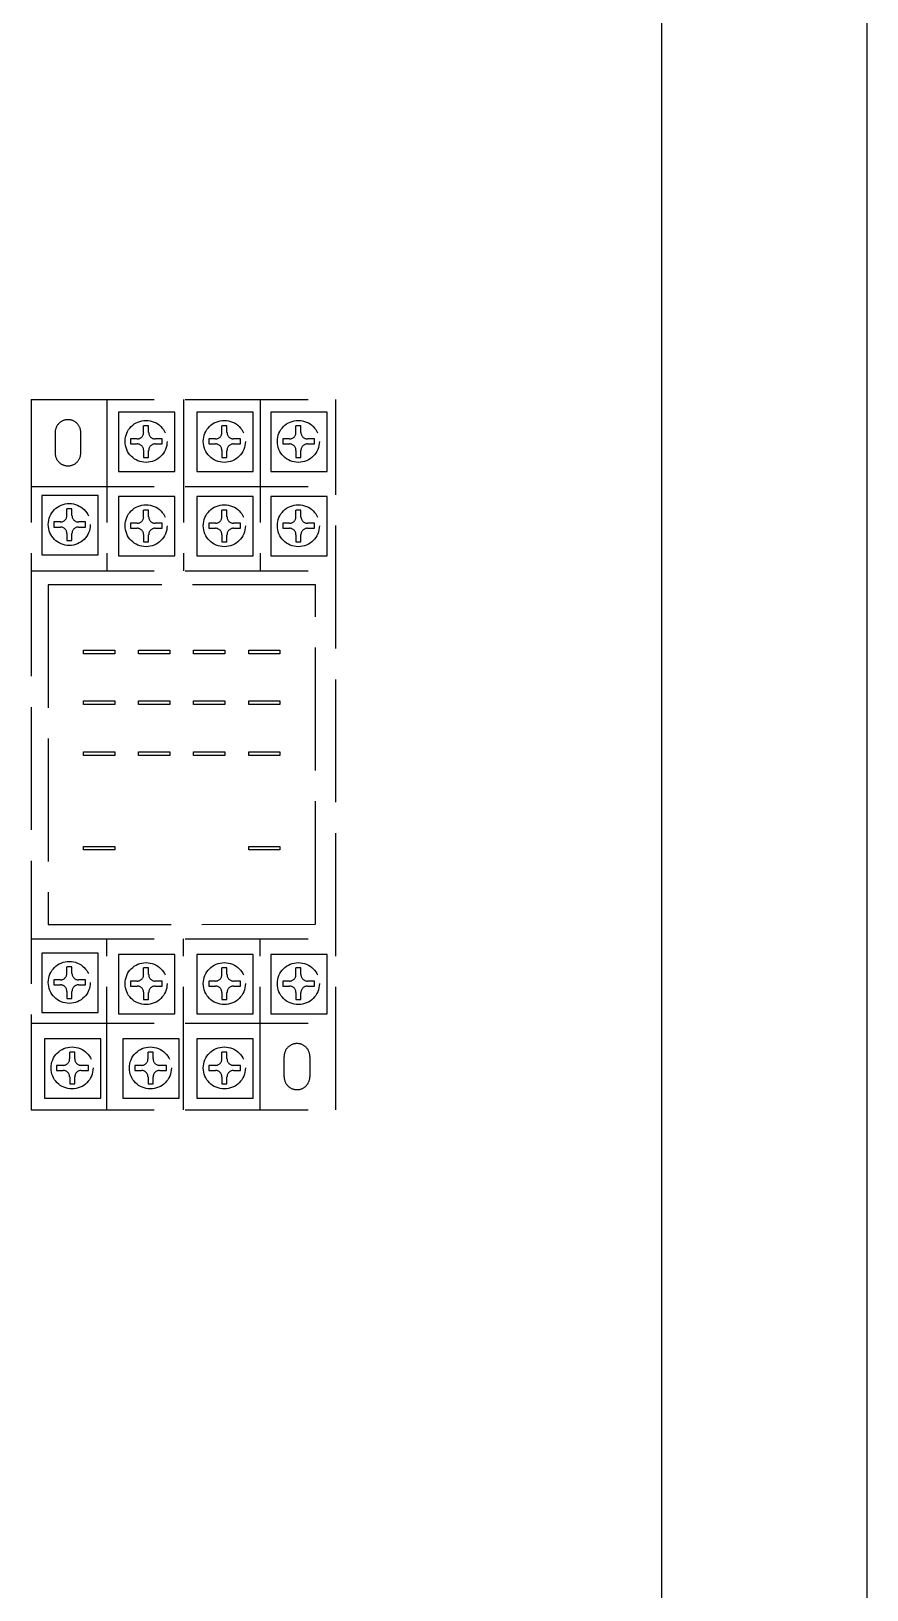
# Model space of a CAD drawing. Extents: x 331172 to 332072, y 288222 to 290422.
# Drawn here: x 331990.4 to 332071.9, y 288921.8 to 289073.9 of the extents above; entities that cross this region are included whole.
import ezdxf

# ---------------------------------------------------------------- set-up
doc = ezdxf.new("R2010")
doc.units = 0
doc.header["$MEASUREMENT"] = 0
doc.linetypes.add('ACAD_ISO02W100', pattern=[15, 12, -3])
doc.linetypes.add('DASHED', pattern=[0.75, 0.5, -0.25])
doc.layers.add('布置图', color=30, linetype='Continuous')
doc.layers.add('文字', color=3, linetype='Continuous')

msp = doc.modelspace()

# ---------------------------------------------------------------- linework, layer by layer
at = {"color": 2}
msp.add_lwpolyline([(332051.87, 290422.36), (332071.87, 290422.36), (332071.87, 288222.36), (332051.87, 288222.36)], close=True, dxfattribs=at)
at = {"layer": '布置图', "linetype": 'DASHED'}
msp.add_lwpolyline([(331171.87, 290422.36), (332071.87, 290422.36), (332071.87, 288222.36), (331171.87, 288222.36)], close=True, dxfattribs=at)
at = {"layer": '文字', "color": 0, "linetype": 'ACAD_ISO02W100'}
for p, q in [((331990.39, 289037.97), (331990.39, 288968.67)), ((331990.39, 289037.97), (332020.09, 289037.97)), ((331997.75, 289037.97), (331997.75, 289021.27)), ((332005.24, 289037.97), (332005.24, 289021.27)), ((332012.72, 289037.97), (332012.72, 289021.27)), ((332020.09, 288968.67), (332020.09, 289037.97)), ((332001.84, 289035.42), (332001.35, 289035.42)), ((332001.35, 289034.77), (332001.35, 289035.42)), ((332001.84, 289034.77), (332001.84, 289035.42)), ((332009.48, 289035.42), (332008.99, 289035.42)), ((332008.99, 289034.77), (332008.99, 289035.42)), ((332009.48, 289034.77), (332009.48, 289035.42)), ((332016.69, 289035.42), (332016.2, 289035.42)), ((332016.2, 289034.77), (332016.2, 289035.42)), ((332016.69, 289034.77), (332016.69, 289035.42)), ((332000.72, 289034.14), (332000.08, 289034.14)), ((332000.08, 289034.14), (332000.08, 289033.64)), ((332001.35, 289034.14), (332001.35, 289034.14)), ((332003.17, 289034.14), (332002.48, 289034.14)), ((332003.17, 289033.64), (332003.17, 289034.14)), ((332008.35, 289034.14), (332007.72, 289034.14)), ((332007.72, 289034.14), (332007.72, 289033.64)), ((332008.99, 289034.14), (332008.99, 289034.14)), ((332010.81, 289034.14), (332010.12, 289034.14)), ((332010.81, 289033.64), (332010.81, 289034.14)), ((332015.57, 289034.14), (332014.93, 289034.14)), ((332014.93, 289034.14), (332014.93, 289033.64)), ((332016.2, 289034.14), (332016.2, 289034.14)), ((332018.02, 289034.14), (332017.33, 289034.14)), ((332018.02, 289033.64), (332018.02, 289034.14)), ((332000.08, 289033.64), (332000.72, 289033.64)), ((332001.35, 289033.01), (332001.35, 289032.33)), ((332001.35, 289032.33), (332001.84, 289032.33)), ((332001.84, 289032.33), (332001.84, 289033.01)), ((332002.48, 289033.64), (332003.17, 289033.64)), ((332007.72, 289033.64), (332008.35, 289033.64)), ((332008.99, 289033.01), (332008.99, 289032.33)), ((332008.99, 289032.33), (332009.48, 289032.33)), ((332009.48, 289032.33), (332009.48, 289033.01)), ((332010.12, 289033.64), (332010.81, 289033.64)), ((332014.93, 289033.64), (332015.57, 289033.64)), ((332016.2, 289033.01), (332016.2, 289032.33)), ((332016.2, 289032.33), (332016.69, 289032.33)), ((332016.69, 289032.33), (332016.69, 289033.01)), ((332017.33, 289033.64), (332018.02, 289033.64)), ((331990.39, 289029.5), (332020.09, 289029.5)), ((331994.36, 289027.31), (331993.87, 289027.31)), ((331993.87, 289026.66), (331993.87, 289027.31)), ((331994.36, 289026.66), (331994.36, 289027.31)), ((332001.84, 289027.19), (332001.35, 289027.19)), ((332001.35, 289026.54), (332001.35, 289027.19)), ((332001.84, 289026.54), (332001.84, 289027.19)), ((332009.48, 289027.19), (332008.99, 289027.19)), ((332008.99, 289026.54), (332008.99, 289027.19)), ((332009.48, 289026.54), (332009.48, 289027.19)), ((332016.69, 289027.19), (332016.2, 289027.19)), ((332016.2, 289026.54), (332016.2, 289027.19)), ((332016.69, 289026.54), (332016.69, 289027.19)), ((331993.23, 289026.03), (331992.59, 289026.03)), ((331992.59, 289026.03), (331992.59, 289025.53)), ((331992.59, 289025.53), (331993.23, 289025.53)), ((331993.87, 289026.03), (331993.87, 289026.03)), ((331993.87, 289024.9), (331993.87, 289024.22)), ((331994.36, 289024.22), (331994.36, 289024.9)), ((331995.68, 289026.03), (331995, 289026.03)), ((331995, 289025.53), (331995.68, 289025.53)), ((331995.68, 289025.53), (331995.68, 289026.03)), ((332000.72, 289025.91), (332000.08, 289025.91)), ((332000.08, 289025.91), (332000.08, 289025.42)), ((332000.08, 289025.42), (332000.72, 289025.42)), ((332001.35, 289025.91), (332001.35, 289025.91)), ((332001.35, 289024.78), (332001.35, 289024.1)), ((332001.84, 289024.1), (332001.84, 289024.78)), ((332003.17, 289025.91), (332002.48, 289025.91)), ((332002.48, 289025.42), (332003.17, 289025.42)), ((332003.17, 289025.42), (332003.17, 289025.91)), ((332008.35, 289025.91), (332007.72, 289025.91)), ((332007.72, 289025.91), (332007.72, 289025.42)), ((332007.72, 289025.42), (332008.35, 289025.42)), ((332008.99, 289025.91), (332008.99, 289025.91)), ((332008.99, 289024.78), (332008.99, 289024.1)), ((332009.48, 289024.1), (332009.48, 289024.78)), ((332010.81, 289025.91), (332010.12, 289025.91)), ((332010.12, 289025.42), (332010.81, 289025.42)), ((332010.81, 289025.42), (332010.81, 289025.91)), ((332015.57, 289025.91), (332014.93, 289025.91)), ((332014.93, 289025.91), (332014.93, 289025.42)), ((332014.93, 289025.42), (332015.57, 289025.42)), ((332016.2, 289025.91), (332016.2, 289025.91)), ((332016.2, 289024.78), (332016.2, 289024.1)), ((332016.69, 289024.1), (332016.69, 289024.78)), ((332018.02, 289025.91), (332017.33, 289025.91)), ((332017.33, 289025.42), (332018.02, 289025.42)), ((332018.02, 289025.42), (332018.02, 289025.91)), ((331993.87, 289024.22), (331994.36, 289024.22)), ((332001.35, 289024.1), (332001.84, 289024.1)), ((332008.99, 289024.1), (332009.48, 289024.1)), ((332016.2, 289024.1), (332016.69, 289024.1)), ((331990.39, 289021.27), (332020.09, 289021.27)), ((331990.39, 288985.36), (332020.09, 288985.36)), ((331997.75, 288968.67), (331997.75, 288985.36)), ((332005.24, 288968.67), (332005.24, 288985.36)), ((332012.72, 288968.67), (332012.72, 288985.36)), ((331994.36, 288982.63), (331993.87, 288982.63)), ((331993.87, 288981.98), (331993.87, 288982.63)), ((331994.36, 288981.98), (331994.36, 288982.63)), ((332001.84, 288982.51), (332001.35, 288982.51)), ((332001.35, 288981.86), (332001.35, 288982.51)), ((332001.84, 288981.86), (332001.84, 288982.51)), ((332009.48, 288982.51), (332008.99, 288982.51)), ((332008.99, 288981.86), (332008.99, 288982.51)), ((332009.48, 288981.86), (332009.48, 288982.51)), ((332016.69, 288982.51), (332016.2, 288982.51)), ((332016.2, 288981.86), (332016.2, 288982.51)), ((332016.69, 288981.86), (332016.69, 288982.51)), ((331993.23, 288981.35), (331992.59, 288981.35)), ((331992.59, 288981.35), (331992.59, 288980.85)), ((331992.59, 288980.85), (331993.23, 288980.85)), ((331993.87, 288981.35), (331993.87, 288981.35)), ((331995.68, 288981.35), (331995, 288981.35)), ((331995, 288980.85), (331995.68, 288980.85)), ((331995.68, 288980.85), (331995.68, 288981.35)), ((332000.72, 288981.23), (332000.08, 288981.23)), ((332000.08, 288981.23), (332000.08, 288980.73)), ((332000.08, 288980.73), (332000.72, 288980.73)), ((332001.35, 288981.23), (332001.35, 288981.23)), ((332003.17, 288981.23), (332002.48, 288981.23)), ((332002.48, 288980.73), (332003.17, 288980.73)), ((332003.17, 288980.73), (332003.17, 288981.23)), ((332008.35, 288981.23), (332007.72, 288981.23)), ((332007.72, 288981.23), (332007.72, 288980.73)), ((332007.72, 288980.73), (332008.35, 288980.73)), ((332008.99, 288981.23), (332008.99, 288981.23)), ((332010.81, 288981.23), (332010.12, 288981.23)), ((332010.12, 288980.73), (332010.81, 288980.73)), ((332010.81, 288980.73), (332010.81, 288981.23)), ((332015.57, 288981.23), (332014.93, 288981.23)), ((332014.93, 288981.23), (332014.93, 288980.73)), ((332014.93, 288980.73), (332015.57, 288980.73)), ((332016.2, 288981.23), (332016.2, 288981.23)), ((332018.02, 288981.23), (332017.33, 288981.23)), ((332017.33, 288980.73), (332018.02, 288980.73)), ((332018.02, 288980.73), (332018.02, 288981.23)), ((331993.87, 288980.22), (331993.87, 288979.54)), ((331993.87, 288979.54), (331994.36, 288979.54)), ((331994.36, 288979.54), (331994.36, 288980.22)), ((332001.35, 288980.1), (332001.35, 288979.42)), ((332001.35, 288979.42), (332001.84, 288979.42)), ((332001.84, 288979.42), (332001.84, 288980.1)), ((332008.99, 288980.1), (332008.99, 288979.42)), ((332008.99, 288979.42), (332009.48, 288979.42)), ((332009.48, 288979.42), (332009.48, 288980.1)), ((332016.2, 288980.1), (332016.2, 288979.42)), ((332016.2, 288979.42), (332016.69, 288979.42)), ((332016.69, 288979.42), (332016.69, 288980.1)), ((331990.39, 288977.13), (332020.09, 288977.13)), ((331993.5, 288973), (331992.87, 288973)), ((331992.87, 288973), (331992.87, 288972.51)), ((331994.63, 288974.28), (331994.14, 288974.28)), ((331994.14, 288973.64), (331994.14, 288974.28)), ((331994.14, 288973), (331994.14, 288973)), ((331994.63, 288973.64), (331994.63, 288974.28)), ((331995.96, 288973), (331995.27, 288973)), ((331995.96, 288972.51), (331995.96, 288973)), ((332001.14, 288973), (332000.5, 288973)), ((332000.5, 288973), (332000.5, 288972.51)), ((332002.27, 288974.28), (332001.78, 288974.28)), ((332001.78, 288973.64), (332001.78, 288974.28)), ((332001.78, 288973), (332001.78, 288973)), ((332002.27, 288973.64), (332002.27, 288974.28)), ((332003.59, 288973), (332002.91, 288973)), ((332003.59, 288972.51), (332003.59, 288973)), ((332008.35, 288973), (332007.72, 288973)), ((332007.72, 288973), (332007.72, 288972.51)), ((332009.48, 288974.28), (332008.99, 288974.28)), ((332008.99, 288973.64), (332008.99, 288974.28)), ((332008.99, 288973), (332008.99, 288973)), ((332009.48, 288973.64), (332009.48, 288974.28)), ((332010.81, 288973), (332010.12, 288973)), ((332010.81, 288972.51), (332010.81, 288973)), ((331992.87, 288972.51), (331993.5, 288972.51)), ((331994.14, 288971.87), (331994.14, 288971.19)), ((331994.63, 288971.19), (331994.63, 288971.87)), ((331995.27, 288972.51), (331995.96, 288972.51)), ((332000.5, 288972.51), (332001.14, 288972.51)), ((332001.78, 288971.87), (332001.78, 288971.19)), ((332002.27, 288971.19), (332002.27, 288971.87)), ((332002.91, 288972.51), (332003.59, 288972.51)), ((332007.72, 288972.51), (332008.35, 288972.51)), ((332008.99, 288971.87), (332008.99, 288971.19)), ((332009.48, 288971.19), (332009.48, 288971.87)), ((332010.12, 288972.51), (332010.81, 288972.51)), ((331994.14, 288971.19), (331994.63, 288971.19)), ((332001.78, 288971.19), (332002.27, 288971.19)), ((332008.99, 288971.19), (332009.48, 288971.19)), ((331990.39, 288968.67), (332020.09, 288968.67)), ((331990.39, 288968.67), (332020.09, 288968.67))]:
    msp.add_line(p, q, dxfattribs=at)
at = {"layer": '文字', "color": 0, "linetype": 'ACAD_ISO02W100', "elevation": 0}
for points in [[(331993.97, 289031.5), (331993.97, 289031.5, 0.414214), (331995.22, 289032.76), (331995.22, 289034.76, 0.414214), (331993.97, 289036.01), (331993.97, 289036.01, 0.414214), (331992.72, 289034.76), (331992.72, 289032.76, 0.414214)], [(332016.31, 288975.13), (332016.31, 288975.13, -0.414214), (332017.56, 288973.88), (332017.56, 288971.88, -0.414214), (332016.31, 288970.63), (332016.31, 288970.63, -0.414214), (332015.05, 288971.88), (332015.05, 288973.88, -0.414214)]]:
    msp.add_lwpolyline(points, format="xyb", close=True, dxfattribs=at)
for points in [[(331998.9, 289030.94), (332004.4, 289030.94), (332004.4, 289036.73), (331998.9, 289036.73)], [(332006.54, 289030.94), (332012.04, 289030.94), (332012.04, 289036.73), (332006.54, 289036.73)], [(332013.75, 289030.94), (332019.25, 289030.94), (332019.25, 289036.73), (332013.75, 289036.73)], [(331991.42, 289022.83), (331996.91, 289022.83), (331996.91, 289028.62), (331991.42, 289028.62)], [(331998.9, 289022.71), (332004.4, 289022.71), (332004.4, 289028.5), (331998.9, 289028.5)], [(332006.54, 289022.71), (332012.04, 289022.71), (332012.04, 289028.5), (332006.54, 289028.5)], [(332013.75, 289022.71), (332019.25, 289022.71), (332019.25, 289028.5), (332013.75, 289028.5)], [(331992.03, 288986.75), (332018.12, 288986.77), (332018.12, 289019.89), (331992.03, 289019.89)], [(331995.48, 289013.51), (331998.53, 289013.51), (331998.53, 289013.16), (331995.48, 289013.16)], [(332000.85, 289013.51), (332003.9, 289013.51), (332003.9, 289013.16), (332000.85, 289013.16)], [(332006.23, 289013.51), (332009.27, 289013.51), (332009.27, 289013.16), (332006.23, 289013.16)], [(332011.6, 289013.51), (332014.64, 289013.51), (332014.64, 289013.16), (332011.6, 289013.16)], [(331995.48, 289008.56), (331998.53, 289008.56), (331998.53, 289008.21), (331995.48, 289008.21)], [(332000.85, 289008.56), (332003.9, 289008.56), (332003.9, 289008.21), (332000.85, 289008.21)], [(332006.23, 289008.56), (332009.27, 289008.56), (332009.27, 289008.21), (332006.23, 289008.21)], [(332011.6, 289008.56), (332014.64, 289008.56), (332014.64, 289008.21), (332011.6, 289008.21)], [(331995.48, 289003.6), (331998.53, 289003.6), (331998.53, 289003.25), (331995.48, 289003.25)], [(332000.85, 289003.6), (332003.9, 289003.6), (332003.9, 289003.25), (332000.85, 289003.25)], [(332006.23, 289003.6), (332009.27, 289003.6), (332009.27, 289003.25), (332006.23, 289003.25)], [(332011.6, 289003.6), (332014.64, 289003.6), (332014.64, 289003.25), (332011.6, 289003.25)], [(331995.48, 288994.37), (331998.53, 288994.37), (331998.53, 288994.02), (331995.48, 288994.02)], [(332011.6, 288994.37), (332014.64, 288994.37), (332014.64, 288994.02), (332011.6, 288994.02)], [(331991.42, 288978.15), (331996.91, 288978.15), (331996.91, 288983.94), (331991.42, 288983.94)], [(331998.9, 288978.03), (332004.4, 288978.03), (332004.4, 288983.82), (331998.9, 288983.82)], [(332006.54, 288978.03), (332012.04, 288978.03), (332012.04, 288983.82), (332006.54, 288983.82)], [(332013.75, 288978.03), (332019.25, 288978.03), (332019.25, 288983.82), (332013.75, 288983.82)], [(331991.69, 288969.8), (331997.19, 288969.8), (331997.19, 288975.59), (331991.69, 288975.59)], [(331999.33, 288969.8), (332004.82, 288969.8), (332004.82, 288975.59), (331999.33, 288975.59)], [(332006.54, 288969.8), (332012.04, 288969.8), (332012.04, 288975.59), (332006.54, 288975.59)]]:
    msp.add_lwpolyline(points, close=True, dxfattribs=at)
at = {"layer": '文字', "color": 0, "linetype": 'ACAD_ISO02W100'}
for centre in [(332001.59, 289033.89), (332009.22, 289033.89), (332016.44, 289033.89), (331994.1, 289025.78), (332001.59, 289025.66), (332009.22, 289025.66), (332016.44, 289025.66), (331994.1, 288981.1), (332001.59, 288980.98), (332009.22, 288980.98), (332016.44, 288980.98), (331994.37, 288972.75), (332002.01, 288972.75), (332009.22, 288972.75)]:
    msp.add_circle(centre, 2.05, dxfattribs=at)
for centre, start, end in [((332000.72, 289034.77), 270, 0), ((332002.48, 289034.77), 180, 270), ((332008.35, 289034.77), 270, 0), ((332010.12, 289034.77), 180, 270), ((332015.57, 289034.77), 270, 0), ((332017.33, 289034.77), 180, 270), ((332000.72, 289033.01), 0, 90), ((332002.48, 289033.01), 90, 180), ((332008.35, 289033.01), 0, 90), ((332010.12, 289033.01), 90, 180), ((332015.57, 289033.01), 0, 90), ((332017.33, 289033.01), 90, 180), ((331993.23, 289026.66), 270, 0), ((331995, 289026.66), 180, 270), ((332000.72, 289026.54), 270, 0), ((332002.48, 289026.54), 180, 270), ((332008.35, 289026.54), 270, 0), ((332010.12, 289026.54), 180, 270), ((332015.57, 289026.54), 270, 0), ((332017.33, 289026.54), 180, 270), ((331993.23, 289024.9), 0, 90), ((331995, 289024.9), 90, 180), ((332000.72, 289024.78), 0, 90), ((332002.48, 289024.78), 90, 180), ((332008.35, 289024.78), 0, 90), ((332010.12, 289024.78), 90, 180), ((332015.57, 289024.78), 0, 90), ((332017.33, 289024.78), 90, 180), ((331993.23, 288981.98), 270, 0), ((331993.23, 288980.22), 0, 90), ((331995, 288981.98), 180, 270), ((331995, 288980.22), 90, 180), ((332000.72, 288981.86), 270, 0), ((332000.72, 288980.1), 0, 90), ((332002.48, 288981.86), 180, 270), ((332002.48, 288980.1), 90, 180), ((332008.35, 288981.86), 270, 0), ((332008.35, 288980.1), 0, 90), ((332010.12, 288981.86), 180, 270), ((332010.12, 288980.1), 90, 180), ((332015.57, 288981.86), 270, 0), ((332015.57, 288980.1), 0, 90), ((332017.33, 288981.86), 180, 270), ((332017.33, 288980.1), 90, 180), ((331993.5, 288973.64), 270, 0), ((331995.27, 288973.64), 180, 270), ((332001.14, 288973.64), 270, 0), ((332002.91, 288973.64), 180, 270), ((332008.35, 288973.64), 270, 0), ((332010.12, 288973.64), 180, 270), ((331993.5, 288971.87), 0, 90), ((331995.27, 288971.87), 90, 180), ((332001.14, 288971.87), 0, 90), ((332002.91, 288971.87), 90, 180), ((332008.35, 288971.87), 0, 90), ((332010.12, 288971.87), 90, 180)]:
    msp.add_arc(centre, 0.637, start, end, dxfattribs=at)

doc.saveas('drawing.dxf')
